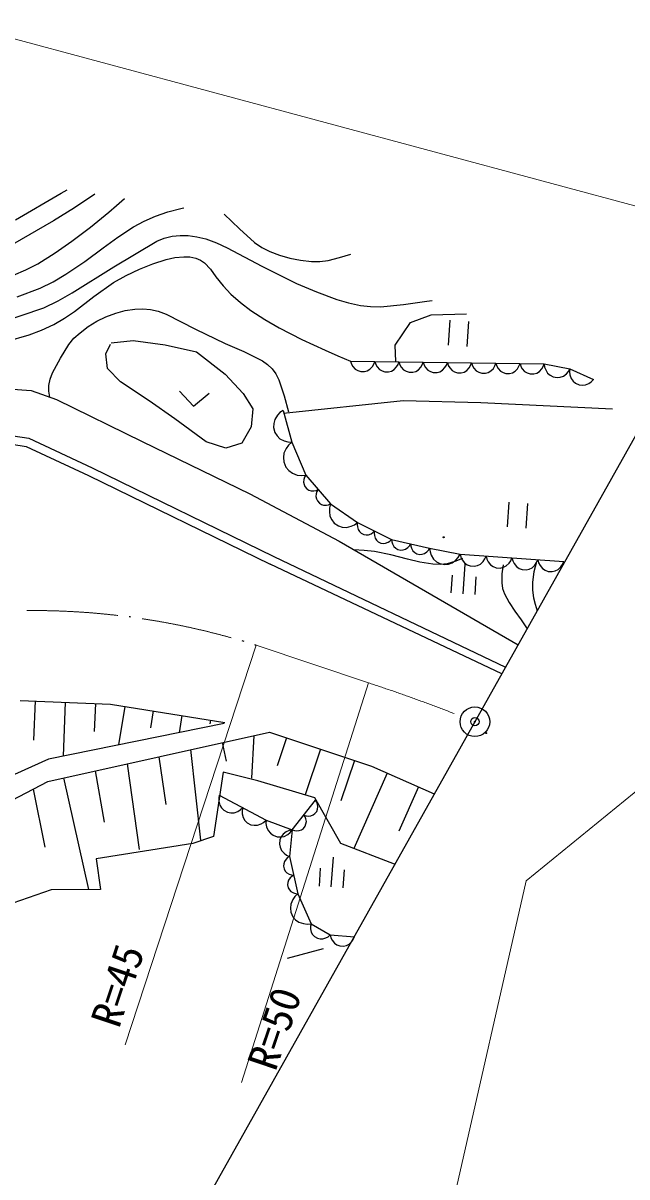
# Model space of a CAD drawing. Units: millimetres, scale not verified. Extents: x 40000 to 680000, y 20000 to 380000.
# Drawn here: x 345912 to 382402, y 262894 to 332671 of the extents above; entities that cross this region are included whole.
import ezdxf
from ezdxf.enums import TextEntityAlignment as Align

# ---------------------------------------------------------------- set-up
doc = ezdxf.new("R2010")
doc.units = ezdxf.units.MM
doc.header["$LTSCALE"] = 1000
doc.header["$PDMODE"] = 32
doc.header["$PDSIZE"] = 500
doc.linetypes.add('CHAIN', pattern=[18.5, 12, -1.5, 3.5, -1.5])
for name, color, linetype, lineweight in [('M-BGD', 7, 'Continuous', 25), ('M-BMK', 2, 'CHAIN', 13), ('M-BMK-HTXT', 7, 'Continuous', 13), ('M-BMK-ROW', 30, 'Continuous', 25), ('M-BMK-SRVR', 3, 'Continuous', 25)]:
    doc.layers.add(name, color=color, linetype=linetype, lineweight=lineweight)
doc.layers.add('M-OTRS', color=6, linetype='Continuous')
doc.styles.add('ＭＳ ゴシック', font='')
doc.styles.get('ＭＳ ゴシック').set_extended_font_data('MS Gothic')

msp = doc.modelspace()

# ---------------------------------------------------------------- linework, layer by layer
at = {"layer": 'M-BGD'}
for p, q in [((345444, 320767), (348219, 322395)), ((348219, 322395), (348394, 322492)), ((348394, 322492), (348569, 322590)), ((350255, 322330), (349026, 321499)), ((351561, 321640), (352032, 322056)), ((349026, 321499), (347753, 320711)), ((349991, 320335), (351093, 321237)), ((351093, 321237), (351561, 321640)), ((353229, 320694), (353908, 320992)), ((353908, 320992), (354662, 321255)), ((354662, 321255), (355449, 321464)), ((355449, 321464), (355529, 321482)), ((355529, 321482), (355620, 321502)), ((358072, 321124), (358982, 320226)), ((347753, 320711), (345275, 319290)), ((348858, 319487), (349991, 320335)), ((351641, 319729), (352576, 320340)), ((352576, 320340), (353229, 320694)), ((350748, 319073), (351641, 319729)), ((353990, 319480), (354443, 319658)), ((354443, 319658), (354921, 319780)), ((354921, 319780), (355396, 319833)), ((355396, 319833), (355879, 319826)), ((355879, 319826), (356419, 319754)), ((356419, 319754), (356946, 319622)), ((356946, 319622), (357603, 319380)), ((358982, 320226), (359899, 319404)), ((347843, 318779), (348858, 319487)), ((349634, 318248), (350748, 319073)), ((351402, 317932), (353990, 319480)), ((357603, 319380), (358248, 319079)), ((358248, 319079), (360334, 317972)), ((359899, 319404), (360339, 319106)), ((360339, 319106), (360813, 318858)), ((346795, 318121), (347843, 318779)), ((348492, 317478), (349634, 318248)), ((353750, 318114), (354561, 318382)), ((354561, 318382), (355072, 318492)), ((355072, 318492), (355616, 318545)), ((355616, 318545), (355995, 318532)), ((355995, 318532), (356353, 318458)), ((356353, 318458), (356625, 318340)), ((356625, 318340), (356866, 318167)), ((360813, 318858), (361404, 318631)), ((361404, 318631), (362029, 318457)), ((362029, 318457), (362676, 318325)), ((362676, 318325), (363335, 318254)), ((363335, 318254), (363841, 318255)), ((363841, 318255), (364351, 318317)), ((364351, 318317), (365037, 318486)), ((365037, 318486), (365717, 318705)), ((345338, 317429), (346080, 317748)), ((346080, 317748), (346795, 318121)), ((348877, 316351), (351402, 317932)), ((352142, 317411), (352949, 317785)), ((352949, 317785), (353750, 318114)), ((356866, 318167), (357228, 317782)), ((357228, 317782), (357564, 317334)), ((360334, 317972), (362436, 316926)), ((346934, 316644), (347722, 317031)), ((347722, 317031), (348492, 317478)), ((350180, 316136), (351376, 316991)), ((351376, 316991), (352142, 317411)), ((357564, 317334), (358001, 316782)), ((362436, 316926), (363641, 316418)), ((345552, 316125), (346934, 316644)), ((348032, 315876), (348877, 316351)), ((349027, 315237), (350180, 316136)), ((358001, 316782), (358471, 316285)), ((358471, 316285), (359055, 315764)), ((363641, 316418), (364878, 315962)), ((344303, 314496), (347162, 315457)), ((347162, 315457), (348032, 315876)), ((352658, 315378), (353138, 315399)), ((353138, 315399), (353610, 315359)), ((359055, 315764), (359683, 315285)), ((364878, 315962), (365581, 315748)), ((365581, 315748), (366303, 315592)), ((366303, 315592), (366905, 315526)), ((366905, 315526), (367510, 315520)), ((367510, 315520), (368905, 315653)), ((368905, 315653), (370302, 315846)), ((370302, 315846), (370469, 315869)), ((370469, 315869), (370637, 315892)), ((347766, 314445), (348412, 314816)), ((348412, 314816), (349027, 315237)), ((350362, 314638), (350918, 314912)), ((350918, 314912), (351509, 315135)), ((351509, 315135), (352077, 315286)), ((352077, 315286), (352658, 315378)), ((353610, 315359), (354082, 315246)), ((354082, 315246), (354548, 315071)), ((354548, 315071), (356332, 314156)), ((359683, 315285), (360513, 314738)), ((360513, 314738), (361389, 314233)), ((369320, 314573), (370566, 315018)), ((370566, 315018), (372699, 315097)), ((371708, 314699), (371603, 313203)), ((346273, 313823), (347034, 314107)), ((347034, 314107), (347766, 314445)), ((349351, 313949), (349839, 314318)), ((349839, 314318), (350362, 314638)), ((356332, 314156), (358127, 313302)), ((361389, 314233), (362759, 313537)), ((368388, 313196), (369320, 314573)), ((372752, 313122), (372857, 314619)), ((344879, 313415), (346273, 313823)), ((348674, 313239), (348986, 313610)), ((348986, 313610), (349351, 313949)), ((351232, 313332), (352570, 313466)), ((352570, 313466), (354490, 313218)), ((358127, 313302), (359249, 312811)), ((362759, 313537), (364159, 312894)), ((348168, 312407), (348674, 313239)), ((350920, 312670), (351189, 313259)), ((351010, 311790), (350920, 312670)), ((354490, 313218), (356396, 312781)), ((356396, 312781), (358126, 311445)), ((359249, 312811), (360371, 312254)), ((364159, 312894), (364927, 312558)), ((368433, 312205), (368388, 313196)), ((347696, 311512), (348168, 312407)), ((360371, 312254), (360692, 312030)), ((360692, 312030), (360967, 311765)), ((364927, 312558), (365704, 312223)), ((365705, 312223), (377404, 312061)), ((365705, 312223), (365757, 312054)), ((365757, 312054), (365843, 311910)), ((365843, 311910), (365983, 311747)), ((367020, 311893), (367106, 312035)), ((367106, 312035), (367167, 312202)), ((367167, 312202), (367220, 312033)), ((367220, 312033), (367305, 311890)), ((368483, 311873), (368569, 312015)), ((368569, 312015), (368629, 312182)), ((368629, 312182), (368682, 312013)), ((368682, 312013), (368768, 311869)), ((369945, 311853), (370031, 311994)), ((370031, 311994), (370092, 312162)), ((370092, 312162), (370144, 311993)), ((370144, 311993), (370230, 311849)), ((371408, 311833), (371494, 311974)), ((371494, 311974), (371554, 312142)), ((371554, 312142), (371607, 311973)), ((371607, 311973), (371693, 311829)), ((372870, 311813), (372956, 311954)), ((372956, 311954), (373017, 312122)), ((373017, 312122), (373069, 311953)), ((373069, 311953), (373155, 311809)), ((374332, 311792), (374419, 311934)), ((374419, 311934), (374479, 312101)), ((374479, 312101), (374532, 311932)), ((374532, 311932), (374618, 311789)), ((375795, 311772), (375881, 311914)), ((375881, 311914), (375942, 312081)), ((375942, 312081), (375994, 311912)), ((375994, 311912), (376080, 311768)), ((377344, 311893), (377404, 312061)), ((377404, 312061), (378959, 311768)), ((377404, 312061), (377429, 311871)), ((347551, 311136), (347696, 311512)), ((351789, 310976), (351010, 311790)), ((358126, 311445), (359221, 310267)), ((360967, 311765), (361187, 311450)), ((361187, 311450), (361364, 311089)), ((365983, 311747), (366143, 311657)), ((366143, 311657), (366314, 311600)), ((366314, 311600), (366541, 311597)), ((366541, 311597), (366713, 311649)), ((366713, 311649), (366875, 311735)), ((366875, 311735), (367020, 311893)), ((367305, 311890), (367446, 311727)), ((367446, 311727), (367605, 311637)), ((367605, 311637), (367776, 311580)), ((367776, 311580), (368003, 311576)), ((368003, 311576), (368176, 311629)), ((368176, 311629), (368338, 311714)), ((368338, 311714), (368483, 311873)), ((368768, 311869), (368908, 311707)), ((368908, 311707), (369068, 311617)), ((369068, 311617), (369239, 311559)), ((369239, 311559), (369466, 311556)), ((369466, 311556), (369638, 311609)), ((369638, 311609), (369800, 311694)), ((369800, 311694), (369945, 311853)), ((370230, 311849), (370371, 311686)), ((370371, 311686), (370530, 311596)), ((370530, 311596), (370701, 311539)), ((370701, 311539), (370928, 311536)), ((370928, 311536), (371101, 311588)), ((371101, 311588), (371263, 311674)), ((371263, 311674), (371408, 311833)), ((371693, 311829), (371833, 311666)), ((371833, 311666), (371993, 311576)), ((371993, 311576), (372164, 311519)), ((372164, 311519), (372391, 311516)), ((372391, 311516), (372563, 311568)), ((372563, 311568), (372725, 311654)), ((372725, 311654), (372870, 311813)), ((373155, 311809), (373296, 311646)), ((373296, 311646), (373455, 311556)), ((373455, 311556), (373626, 311499)), ((373626, 311499), (373853, 311496)), ((373853, 311496), (374026, 311548)), ((374026, 311548), (374188, 311634)), ((374188, 311634), (374332, 311792)), ((374618, 311789), (374758, 311626)), ((374758, 311626), (374918, 311536)), ((374918, 311536), (375089, 311479)), ((375089, 311479), (375315, 311475)), ((375315, 311475), (375488, 311528)), ((375488, 311528), (375650, 311613)), ((375650, 311613), (375795, 311772)), ((376080, 311768), (376220, 311605)), ((376220, 311605), (376380, 311516)), ((376380, 311516), (376551, 311458)), ((376551, 311458), (376778, 311455)), ((376778, 311455), (376951, 311508)), ((376951, 311508), (377113, 311593)), ((377113, 311593), (377257, 311752)), ((377257, 311752), (377344, 311893)), ((377429, 311871), (377494, 311702)), ((377494, 311702), (377613, 311502)), ((377613, 311502), (377767, 311377)), ((377767, 311377), (377938, 311284)), ((377938, 311284), (378179, 311239)), ((378179, 311239), (378373, 311263)), ((378373, 311263), (378562, 311324)), ((378562, 311324), (378746, 311466)), ((378746, 311466), (378864, 311601)), ((378864, 311601), (378959, 311768)), ((378959, 311768), (378938, 311580)), ((378938, 311580), (378960, 311402)), ((378959, 311768), (380384, 311117)), ((378960, 311402), (379027, 311182)), ((345013, 310546), (346405, 310449)), ((347465, 310405), (347469, 310753)), ((347469, 310753), (347551, 311136)), ((353531, 309829), (351789, 310976)), ((361364, 311089), (361687, 310125)), ((379027, 311182), (379145, 311025)), ((379145, 311025), (379288, 310895)), ((379288, 310895), (379509, 310794)), ((379509, 310794), (379701, 310771)), ((379701, 310771), (379896, 310785)), ((379896, 310785), (380107, 310878)), ((380107, 310878), (380252, 310979)), ((380252, 310979), (380384, 311117)), ((346405, 310449), (347922, 309916)), ((347524, 310055), (347465, 310405)), ((347922, 309916), (353108, 307377)), ((355088, 308733), (353531, 309829)), ((355363, 310409), (356202, 309498)), ((356202, 309498), (357159, 310284)), ((359221, 310267), (359802, 309352)), ((361644, 309072), (368876, 309857)), ((361687, 310125), (361951, 309168)), ((368876, 309857), (373576, 309719)), ((359802, 309352), (359688, 308259)), ((361435, 309119), (361278, 308952)), ((361637, 309251), (361435, 309119)), ((361637, 309251), (362158, 307324)), ((373576, 309719), (381526, 309353)), ((356966, 307348), (355088, 308733)), ((361059, 308464), (361048, 308218)), ((361117, 308707), (361059, 308464)), ((361278, 308952), (361117, 308707)), ((344094, 307898), (346255, 307569)), ((359688, 308259), (359125, 307273)), ((361048, 308218), (361129, 307919)), ((361129, 307919), (361262, 307712)), ((344103, 307378), (346104, 307073)), ((346104, 307073), (349866, 305306)), ((346255, 307569), (350087, 305768)), ((353108, 307377), (359617, 304201)), ((358154, 306961), (356966, 307348)), ((359125, 307273), (358154, 306961)), ((361262, 307712), (361435, 307531)), ((361435, 307531), (361698, 307401)), ((361698, 307401), (361916, 307341)), ((361959, 307153), (361814, 306952)), ((361916, 307341), (362158, 307324)), ((362158, 307324), (361959, 307153)), ((362158, 307324), (362990, 305323)), ((361675, 306665), (361647, 306395)), ((361647, 306395), (361669, 306129)), ((361814, 306952), (361675, 306665)), ((350087, 305768), (361061, 300416)), ((361669, 306129), (361798, 305819)), ((361798, 305819), (361971, 305615)), ((349866, 305306), (360837, 299955)), ((361971, 305615), (362183, 305445)), ((362183, 305445), (362484, 305341)), ((362484, 305341), (362727, 305307)), ((362727, 305307), (362990, 305323)), ((362879, 305078), (362857, 304911)), ((362919, 305203), (362879, 305078)), ((362990, 305323), (362919, 305203)), ((362990, 305323), (364497, 303589)), ((362857, 304911), (362888, 304770)), ((362888, 304770), (362944, 304640)), ((362944, 304640), (363061, 304506)), ((363061, 304506), (363182, 304432)), ((363182, 304432), (363317, 304382)), ((363317, 304382), (363486, 304380)), ((363486, 304380), (363614, 304404)), ((363614, 304404), (363743, 304456)), ((363672, 304337), (363633, 304211)), ((363743, 304456), (363672, 304337)), ((359617, 304201), (365013, 301336)), ((363633, 304211), (363611, 304044)), ((363611, 304044), (363642, 303903)), ((363642, 303903), (363698, 303773)), ((363698, 303773), (363815, 303639)), ((363815, 303639), (363936, 303565)), ((363936, 303565), (364070, 303515)), ((364239, 303514), (364367, 303537)), ((364367, 303537), (364497, 303589)), ((364497, 303589), (364430, 303360)), ((364497, 303589), (366126, 302478)), ((375263, 303708), (375158, 302211)), ((376307, 302131), (376411, 303627)), ((364070, 303515), (364239, 303514)), ((364430, 303360), (364419, 303135)), ((364419, 303135), (364456, 302847)), ((364456, 302847), (364569, 302627)), ((364569, 302627), (364718, 302435)), ((364718, 302435), (364971, 302263)), ((364971, 302263), (365204, 302194)), ((365204, 302194), (365450, 302169)), ((365450, 302169), (365731, 302240)), ((365731, 302240), (365933, 302335)), ((365933, 302335), (366126, 302478)), ((366126, 302478), (366105, 302340)), ((366105, 302340), (366116, 302209)), ((366116, 302209), (366159, 302045)), ((366126, 302478), (368180, 301441)), ((366159, 302045), (366241, 301927)), ((366241, 301927), (366342, 301827)), ((366342, 301827), (366502, 301747)), ((366502, 301747), (366642, 301725)), ((366642, 301725), (366786, 301729)), ((366786, 301729), (366943, 301792)), ((366943, 301792), (367052, 301862)), ((367052, 301862), (367153, 301959)), ((367153, 301959), (367132, 301822)), ((367132, 301822), (367143, 301691)), ((367143, 301691), (367186, 301527)), ((367186, 301527), (367268, 301408)), ((368080, 301344), (368180, 301441)), ((368180, 301441), (370480, 300913)), ((368180, 301441), (368193, 301299)), ((365013, 301336), (375824, 295070)), ((366522, 300782), (365897, 300824)), ((367141, 300710), (366522, 300782)), ((367268, 301408), (367369, 301309)), ((367369, 301309), (367529, 301229)), ((367529, 301229), (367669, 301206)), ((367669, 301206), (367813, 301211)), ((367813, 301211), (367970, 301273)), ((367970, 301273), (368080, 301344)), ((368193, 301299), (368236, 301171)), ((368236, 301171), (368319, 301019)), ((368319, 301019), (368430, 300921)), ((368430, 300921), (368555, 300846)), ((368555, 300846), (368733, 300806)), ((368733, 300806), (368878, 300818)), ((368878, 300818), (369021, 300858)), ((369021, 300858), (369162, 300958)), ((369162, 300958), (369254, 301055)), ((369254, 301055), (369330, 301177)), ((369330, 301177), (369343, 301035)), ((369343, 301035), (369386, 300907)), ((369386, 300907), (369469, 300754)), ((369469, 300754), (369580, 300656)), ((370312, 300694), (370404, 300791)), ((370404, 300791), (370480, 300913)), ((370480, 300913), (372319, 300548)), ((370480, 300913), (370507, 300688)), ((361061, 300416), (375062, 293712)), ((368140, 300511), (367141, 300710)), ((369133, 300251), (368140, 300511)), ((369896, 300067), (369133, 300251)), ((369580, 300656), (369705, 300582)), ((369705, 300582), (369883, 300541)), ((369883, 300541), (370029, 300553)), ((370678, 299942), (369896, 300067)), ((370029, 300553), (370171, 300593)), ((370171, 300593), (370312, 300694)), ((370507, 300688), (370582, 300486)), ((370582, 300486), (370721, 300249)), ((370721, 300249), (370902, 300098)), ((370902, 300098), (371104, 299986)), ((372008, 300105), (371544, 299968)), ((371843, 300026), (372062, 300193)), ((372460, 300302), (372008, 300105)), ((372062, 300193), (372204, 300351)), ((372204, 300351), (372319, 300548)), ((372319, 300548), (378590, 300109)), ((372319, 300548), (372365, 300363)), ((372365, 300363), (372449, 300204)), ((372449, 300204), (372590, 300021)), ((373546, 299954), (373711, 300116)), ((373711, 300116), (373812, 300262)), ((373812, 300262), (373887, 300438)), ((373887, 300438), (373933, 300254)), ((373933, 300254), (374017, 300094)), ((374017, 300094), (374157, 299911)), ((375279, 300006), (375380, 300153)), ((375380, 300153), (375455, 300329)), ((375455, 300329), (375501, 300144)), ((375501, 300144), (375584, 299985)), ((376935, 300094), (376783, 299478)), ((376846, 299896), (376947, 300043)), ((376947, 300043), (377023, 300219)), ((377023, 300219), (377069, 300034)), ((378515, 299933), (378590, 300109)), ((374841, 293319), (360837, 299955)), ((371121, 299925), (370678, 299942)), ((371104, 299986), (371389, 299930)), ((371544, 299968), (371121, 299925)), ((371389, 299930), (371619, 299956)), ((371619, 299956), (371843, 300026)), ((372609, 299951), (372483, 298156)), ((372590, 300021), (372755, 299915)), ((372755, 299915), (372935, 299843)), ((372935, 299843), (373178, 299826)), ((373178, 299826), (373367, 299872)), ((373367, 299872), (373546, 299954)), ((374157, 299911), (374323, 299805)), ((374323, 299805), (374503, 299733)), ((374503, 299733), (374746, 299716)), ((374746, 299716), (374935, 299762)), ((374851, 299359), (374837, 298811)), ((374927, 299919), (374851, 299359)), ((374935, 299762), (375114, 299844)), ((375114, 299844), (375279, 300006)), ((375584, 299985), (375725, 299801)), ((375725, 299801), (375891, 299695)), ((375891, 299695), (376071, 299624)), ((376071, 299624), (376314, 299607)), ((376314, 299607), (376502, 299653)), ((376502, 299653), (376682, 299735)), ((376682, 299735), (376846, 299896)), ((376783, 299478), (376691, 298853)), ((377069, 300034), (377152, 299875)), ((377152, 299875), (377293, 299692)), ((377293, 299692), (377459, 299586)), ((377459, 299586), (377639, 299514)), ((377639, 299514), (377882, 299497)), ((377882, 299497), (378070, 299543)), ((378070, 299543), (378249, 299625)), ((378249, 299625), (378414, 299787)), ((378414, 299787), (378515, 299933)), ((371840, 299288), (371765, 298210)), ((373277, 299187), (373202, 298110)), ((374837, 298811), (374887, 298476)), ((376691, 298853), (376695, 298386)), ((374887, 298476), (374997, 298154)), ((374997, 298154), (375284, 297627)), ((376695, 298386), (376762, 297920)), ((375284, 297627), (375636, 297111)), ((376762, 297920), (376857, 297522)), ((376857, 297522), (376979, 297125)), ((375636, 297111), (376004, 296578)), ((376004, 296578), (376372, 296044)), ((345736, 291714), (351188, 291489)), ((346644, 291676), (346547, 289306)), ((348462, 291601), (348327, 288337)), ((350279, 291526), (350209, 289836)), ((351188, 291489), (358101, 290380)), ((352052, 291350), (351678, 289015)), ((353780, 291073), (353618, 290060)), ((358057, 290305), (347440, 288158)), ((355509, 290796), (355342, 289756)), ((357237, 290519), (357200, 290284)), ((347403, 286814), (360812, 289800)), ((359854, 289587), (359714, 287000)), ((360812, 289800), (366964, 287730)), ((357938, 289160), (358189, 288037)), ((361837, 289455), (361263, 287749)), ((354107, 288307), (354541, 285409)), ((356023, 288734), (356637, 283261)), ((363888, 288765), (362956, 285996)), ((347440, 288158), (342036, 285723)), ((352192, 287880), (352935, 282689)), ((365939, 288075), (365118, 285638)), ((366964, 287730), (370753, 286059)), ((342122, 284028), (347403, 286814)), ((348361, 287027), (349864, 280276)), ((350276, 287454), (350806, 284352)), ((357996, 287380), (357410, 283477)), ((360106, 286842), (357996, 287380)), ((363550, 285820), (360106, 286842)), ((367911, 287312), (365901, 282753)), ((346523, 286350), (347234, 282844)), ((369806, 286476), (368624, 283796)), ((357771, 285986), (357737, 285795)), ((357737, 285795), (357747, 285612)), ((357747, 285612), (357801, 285383)), ((357771, 285986), (360593, 284464)), ((362179, 283888), (363582, 285673)), ((365114, 283055), (363550, 285820)), ((363656, 285556), (363582, 285673)), ((363703, 285437), (363656, 285556)), ((363733, 285272), (363703, 285437)), ((357801, 285383), (357911, 285214)), ((357911, 285214), (358048, 285072)), ((358048, 285072), (358266, 284954)), ((358266, 284954), (358461, 284918)), ((358461, 284918), (358662, 284918)), ((358662, 284918), (358883, 284999)), ((358883, 284999), (359038, 285093)), ((359038, 285093), (359182, 285225)), ((359182, 285225), (359147, 285034)), ((359147, 285034), (359158, 284851)), ((359158, 284851), (359212, 284622)), ((362955, 284664), (362880, 284780)), ((362880, 284780), (363009, 284733)), ((363009, 284733), (363138, 284718)), ((363138, 284718), (363305, 284728)), ((363305, 284728), (363436, 284784)), ((363436, 284784), (363551, 284863)), ((363551, 284863), (363660, 285001)), ((363660, 285001), (363709, 285132)), ((363709, 285132), (363733, 285272)), ((359212, 284622), (359321, 284453)), ((359321, 284453), (359459, 284311)), ((359459, 284311), (359677, 284193)), ((359677, 284193), (359871, 284157)), ((359871, 284157), (360072, 284158)), ((360072, 284158), (360294, 284239)), ((360294, 284239), (360449, 284332)), ((360449, 284332), (360593, 284464)), ((360593, 284464), (360586, 284260)), ((360586, 284260), (360625, 284071)), ((360593, 284464), (362179, 283888)), ((360625, 284071), (360716, 283840)), ((362850, 283971), (362959, 284109)), ((363002, 284544), (362955, 284664)), ((362959, 284109), (363008, 284240)), ((363031, 284380), (363002, 284544)), ((363008, 284240), (363031, 284380)), ((357410, 283477), (356170, 283056)), ((360716, 283840), (360856, 283682)), ((360856, 283682), (361021, 283555)), ((361021, 283555), (361267, 283465)), ((361267, 283465), (361475, 283457)), ((361513, 283457), (361433, 283273)), ((361475, 283457), (361684, 283489)), ((361627, 283625), (361513, 283457)), ((361820, 283765), (361627, 283625)), ((361684, 283489), (361902, 283607)), ((361987, 283846), (361820, 283765)), ((361902, 283607), (362049, 283729)), ((362179, 283888), (361987, 283846)), ((362179, 283888), (362020, 282273)), ((362049, 283729), (362179, 283888)), ((362179, 283888), (362308, 283841)), ((362308, 283841), (362437, 283826)), ((362437, 283826), (362604, 283836)), ((362604, 283836), (362734, 283892)), ((362734, 283892), (362850, 283971)), ((356170, 283056), (350325, 282136)), ((361433, 283273), (361409, 283023)), ((361409, 283023), (361450, 282827)), ((361450, 282827), (361530, 282640)), ((361530, 282640), (361692, 282464)), ((368347, 281814), (365114, 283055)), ((350325, 282136), (350586, 280282)), ((361702, 281973), (361661, 281834)), ((361692, 282464), (361840, 282356)), ((361803, 282110), (361702, 281973)), ((361899, 282202), (361803, 282110)), ((361840, 282356), (362020, 282273)), ((362020, 282273), (361899, 282202)), ((362020, 282273), (362512, 280008)), ((364642, 282225), (364516, 280429)), ((361661, 281834), (361648, 281691)), ((361648, 281691), (361686, 281516)), ((361686, 281516), (361757, 281392)), ((361757, 281392), (361853, 281282)), ((361853, 281282), (362001, 281199)), ((363874, 281562), (363799, 280484)), ((365310, 281461), (365235, 280384)), ((361908, 280701), (361894, 280559)), ((361894, 280559), (361932, 280383)), ((361948, 280840), (361908, 280701)), ((362049, 280978), (361948, 280840)), ((362001, 281199), (362126, 281158)), ((362145, 281070), (362049, 280978)), ((362126, 281158), (362266, 281141)), ((362266, 281141), (362145, 281070)), ((347616, 280256), (341667, 278211)), ((350586, 280282), (347616, 280256)), ((361932, 280383), (362004, 280259)), ((362004, 280259), (362099, 280149)), ((362099, 280149), (362247, 280066)), ((362335, 279848), (362208, 279662)), ((362247, 280066), (362372, 280025)), ((362512, 280008), (362335, 279848)), ((362372, 280025), (362512, 280008)), ((362512, 280008), (363316, 278209)), ((362088, 279398), (362069, 279152)), ((362069, 279152), (362096, 278910)), ((362208, 279662), (362088, 279398)), ((362096, 278910), (362220, 278632)), ((362220, 278632), (362382, 278450)), ((362382, 278450), (362579, 278301)), ((362579, 278301), (362855, 278214)), ((362855, 278214), (363077, 278189)), ((363077, 278189), (363316, 278209)), ((363316, 278209), (363280, 278050)), ((363280, 278050), (363283, 277896)), ((363283, 277896), (363321, 277701)), ((363316, 278209), (364476, 277524)), ((363321, 277701), (363407, 277556)), ((363407, 277556), (363518, 277432)), ((363518, 277432), (363698, 277326)), ((363698, 277326), (363860, 277289)), ((363860, 277289), (364029, 277283)), ((364029, 277283), (364217, 277344)), ((364217, 277344), (364351, 277418)), ((364351, 277418), (364476, 277524)), ((364476, 277524), (365933, 277422)), ((364476, 277524), (364519, 277352)), ((364519, 277352), (364596, 277204)), ((364596, 277204), (364727, 277034)), ((364727, 277034), (364881, 276935)), ((365616, 276972), (365769, 277122)), ((365769, 277122), (365863, 277258)), ((365863, 277258), (365933, 277422)), ((364043, 276694), (361869, 276104)), ((364881, 276935), (365049, 276869)), ((365049, 276869), (365274, 276853)), ((365274, 276853), (365449, 276896)), ((365449, 276896), (365616, 276972))]:
    msp.add_line(p, q, dxfattribs=at)
for centre, radius in [((371327, 301579), 31.3), ((371327, 301579), 25), ((371327, 301579), 18.8), ((371327, 301579), 12.5), ((371327, 301579), 6.3), ((373215, 290422), 27), ((373903, 289732), 31.3), ((373903, 289732), 25), ((373903, 289732), 18.8), ((373903, 289732), 12.5), ((373903, 289732), 6.3)]:
    msp.add_circle(centre, radius, dxfattribs=at)
for start, end in [(82.33124, 82.47888), (73.32532, 73.47296), (72.33749, 72.43951)]:
    msp.add_arc((346485, 252612), 44534, start, end, dxfattribs=at)
at = {"layer": 'M-BMK'}
msp.add_line((359997, 295047), (366780, 292777), dxfattribs=at)
for centre, radius, start, end in [((346485, 252612), 44534, 83.36469, 90.45132), ((346485, 252612), 44534, 74.3588, 81.4454), ((332437, 188943), 109366, 68.8124, 71.6981)]:
    msp.add_arc(centre, radius, start, end, dxfattribs=at)
at = {"layer": 'M-BMK-HTXT'}
for p, q in [((341799, 332671), (389698, 319781)), ((376308, 280793), (431329, 325774)), ((359997, 295047), (352083, 270873)), ((366780, 292777), (359101, 268601)), ((365682, 233862), (376308, 280793))]:
    msp.add_line(p, q, dxfattribs=at)
at = {"layer": 'M-BMK-ROW'}
msp.add_line((355372, 258641), (391538, 323058), dxfattribs=at)
at = {"layer": 'M-BMK-SRVR'}
msp.add_circle((373215, 290422), 896, dxfattribs=at)
at = {"layer": 'M-OTRS'}
msp.add_point((373214, 290424), dxfattribs=at)

# ---------------------------------------------------------------- texts
at = {"layer": 'M-BGD', "style": 'ＭＳ ゴシック'}
for s, rotation, p in [('R=45', 71.7, (352229, 271643)), ('R=50', 71.2, (361684, 269039))]:
    msp.add_text(s, height=1833, rotation=rotation, dxfattribs=at).set_placement(p, align=Align.BOTTOM_LEFT)

doc.saveas('drawing.dxf')
